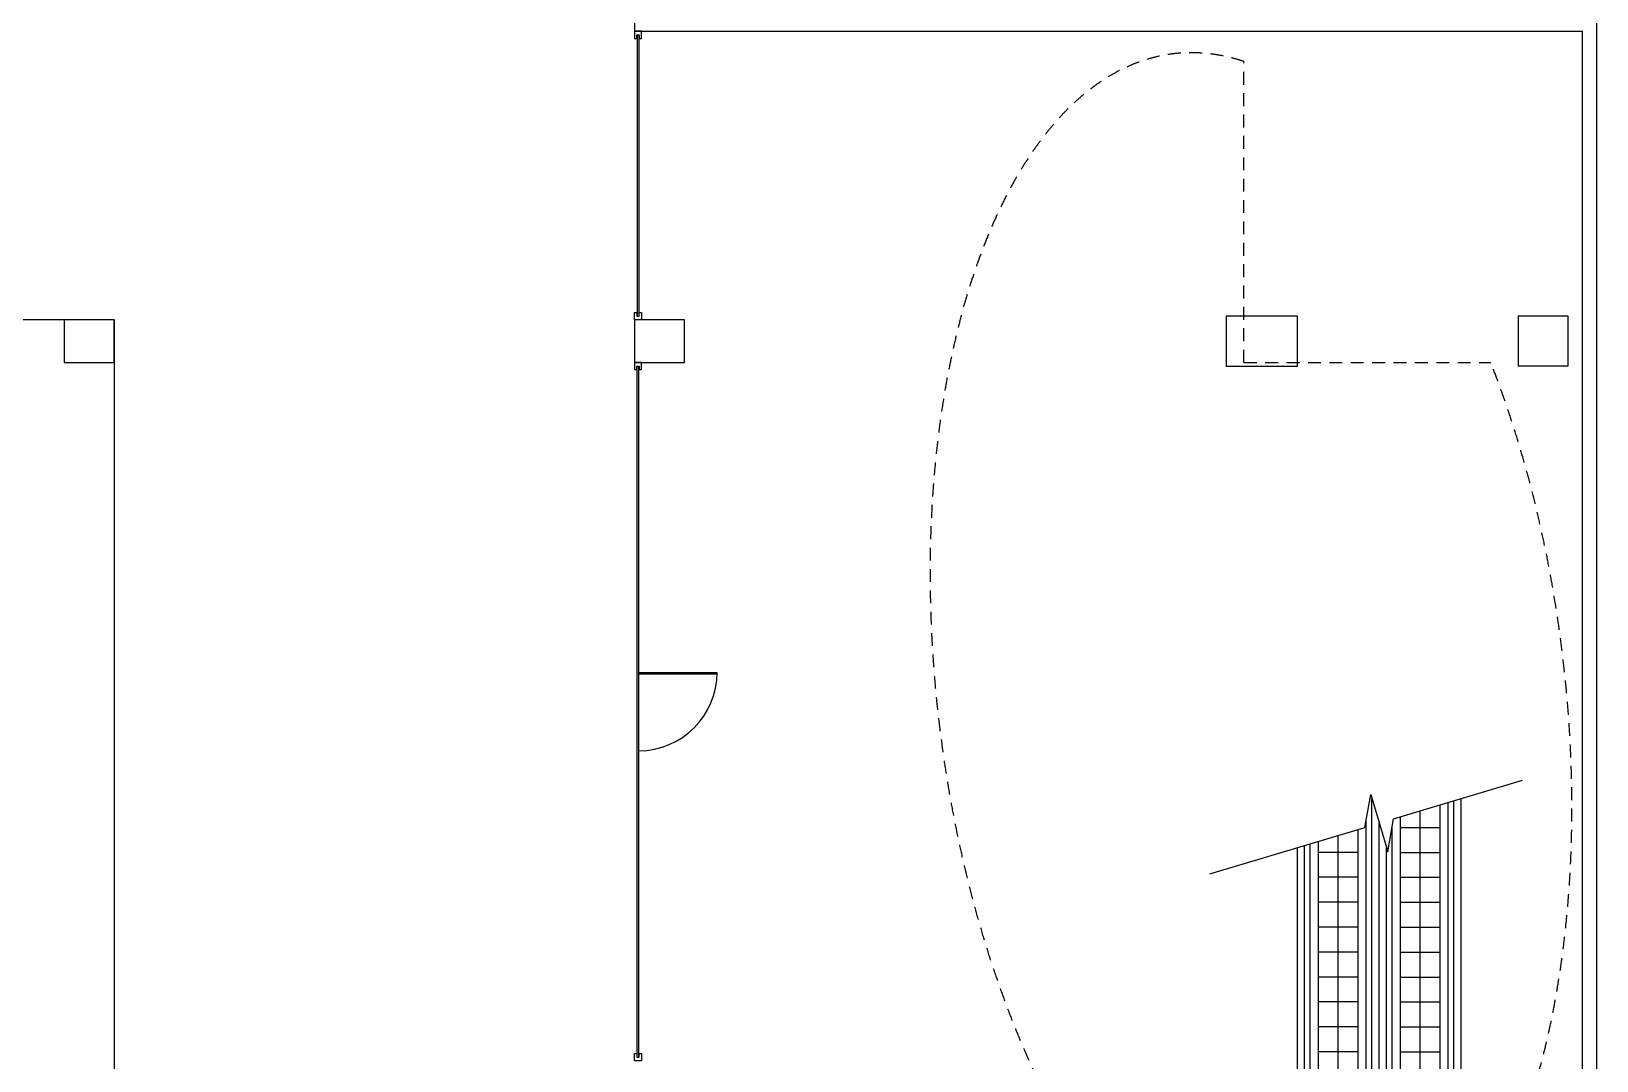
# Model space of a CAD drawing. Header units: millimetres. Extents: x -7718 to 421089, y 87466 to 341395.
# Drawn here: x 371592 to 393553, y 171309 to 185759 of the extents above; entities that cross this region are included whole.
import ezdxf

# ---------------------------------------------------------------- set-up
doc = ezdxf.new("R2010")
doc.units = ezdxf.units.MM
doc.header["$LTSCALE"] = 200
doc.header["$MEASUREMENT"] = 0
doc.linetypes.add('HID', pattern=[5, 3, -2])
doc.layers.add('e-plan', color=9, linetype='CONTINUOUS')

msp = doc.modelspace()

# ---------------------------------------------------------------- linework, layer by layer
at = {"layer": 'e-plan'}
for p, q in [((380053, 191709), (380053, 185759)), ((393553, 171159), (393553, 185959)), ((380053, 185759), (393353, 185759)), ((380088, 185759), (380053, 185759)), ((380053, 185759), (380053, 185659)), ((380053, 185659), (380088, 185659)), ((380118, 185759), (380088, 185759)), ((380088, 185659), (380088, 185709)), ((380088, 185709), (380118, 185709)), ((380093, 185709), (380093, 181759)), ((380113, 185709), (380113, 181759)), ((380153, 185759), (380118, 185759)), ((380118, 185709), (380118, 185659)), ((380118, 185659), (380153, 185659)), ((380153, 185659), (380153, 185759)), ((393353, 171159), (393353, 185759)), ((372753, 181709), (300253, 181709)), ((372753, 181709), (372753, 167909)), ((380053, 181709), (380053, 181809)), ((380053, 181809), (380088, 181809)), ((380088, 181709), (380053, 181709)), ((380088, 181809), (380088, 181759)), ((380088, 181759), (380118, 181759)), ((380118, 181709), (380088, 181709)), ((380118, 181759), (380118, 181809)), ((380118, 181809), (380153, 181809)), ((380153, 181709), (380118, 181709)), ((380153, 181809), (380153, 181709)), ((389353, 181759), (388353, 181759)), ((388353, 181759), (388353, 181059)), ((389353, 181059), (389353, 181759)), ((380088, 181109), (380053, 181109)), ((380053, 181109), (380053, 181009)), ((380053, 181009), (380088, 181009)), ((380118, 181109), (380088, 181109)), ((380088, 181009), (380088, 181059)), ((380088, 181059), (380118, 181059)), ((380093, 171359), (380093, 181059)), ((380113, 171359), (380113, 181059)), ((380153, 181109), (380118, 181109)), ((380118, 181059), (380118, 181009)), ((380118, 181009), (380153, 181009)), ((380153, 181009), (380153, 181109)), ((388353, 181059), (389353, 181059)), ((380113, 176759), (381211, 176759)), ((380113, 176759), (380113, 176739)), ((380113, 176739), (381211, 176739)), ((381211, 176759), (381211, 176739)), ((390301, 174584), (390382, 175047)), ((390301, 174584), (390382, 175047)), ((390382, 175047), (390623, 174242)), ((390382, 175047), (390623, 174242)), ((390704, 174704), (392514, 175247)), ((390704, 174704), (392514, 175247)), ((390400, 164659), (390400, 174986)), ((391078, 165833), (391078, 174816)), ((391355, 165219), (391355, 174900)), ((391470, 164659), (391470, 174934)), ((391550, 164659), (391550, 174958)), ((391653, 164009), (391653, 174989)), ((390320, 164659), (390320, 174691)), ((390503, 164009), (390503, 174644)), ((390623, 174242), (390704, 174704)), ((390623, 174242), (390704, 174704)), ((390685, 164659), (390685, 174597)), ((390800, 165219), (390800, 174733)), ((388126, 173932), (390301, 174584)), ((388126, 173932), (390301, 174584)), ((389650, 165219), (389650, 174389)), ((389928, 165833), (389928, 174472)), ((390205, 165219), (390205, 174555)), ((390800, 174583), (391355, 174583)), ((389353, 164009), (389353, 174300)), ((389455, 164659), (389455, 174330)), ((389535, 164659), (389535, 174354)), ((390205, 174233), (389650, 174233)), ((390605, 164659), (390605, 174302)), ((390800, 174233), (391355, 174233)), ((390205, 173883), (389650, 173883)), ((390800, 173883), (391355, 173883)), ((390205, 173533), (389650, 173533)), ((390800, 173533), (391355, 173533)), ((390205, 173183), (389650, 173183)), ((390800, 173183), (391355, 173183)), ((390205, 172833), (389650, 172833)), ((390800, 172833), (391355, 172833)), ((390205, 172483), (389650, 172483)), ((390800, 172483), (391355, 172483)), ((390205, 172133), (389650, 172133)), ((390800, 172133), (391355, 172133)), ((390205, 171783), (389650, 171783)), ((390800, 171783), (391355, 171783)), ((380053, 171309), (380053, 171409)), ((380053, 171409), (380088, 171409)), ((380088, 171309), (380053, 171309)), ((380088, 171409), (380088, 171359)), ((380088, 171359), (380118, 171359)), ((380118, 171309), (380088, 171309)), ((380118, 171359), (380118, 171409)), ((380118, 171409), (380153, 171409)), ((380153, 171309), (380118, 171309)), ((380153, 171409), (380153, 171309)), ((390205, 171433), (389650, 171433)), ((390800, 171433), (391355, 171433))]:
    msp.add_line(p, q, dxfattribs=at)
at = {"layer": 'e-plan', "linetype": 'HID', "ltscale": 0.3}
for q in [(388603, 185335), (392067, 181109)]:
    msp.add_line((388603, 181109), q, dxfattribs=at)
at = {"layer": 'e-plan', "ltscale": 0.5}
for p, q in [((372753, 181709), (372053, 181709)), ((372053, 181709), (372053, 181109)), ((372753, 181109), (372753, 181709)), ((380753, 181709), (380053, 181709)), ((380053, 181709), (380053, 181109)), ((380753, 181109), (380753, 181709)), ((393153, 181761), (392453, 181761)), ((392453, 181761), (392453, 181061)), ((393153, 181061), (393153, 181761)), ((372053, 181109), (372753, 181109)), ((380053, 181109), (380753, 181109)), ((392453, 181061), (393153, 181061))]:
    msp.add_line(p, q, dxfattribs=at)
at = {"layer": 'e-plan'}
msp.add_arc((380113, 176759), 1100, 270, 359.9999, dxfattribs=at)
at = {"layer": 'e-plan', "linetype": 'HID', "ltscale": 0.3}
for points, knots in [([(388603, 185335), (388522, 185362), (388442, 185384), (388263, 185424), (388164, 185439), (387967, 185457), (387869, 185460), (387674, 185451), (387578, 185440), (387383, 185404), (387285, 185379), (387090, 185314), (386994, 185275), (386804, 185182), (386710, 185128), (386526, 185007), (386435, 184939), (386257, 184790), (386169, 184708), (385999, 184531), (385916, 184436), (385753, 184233), (385675, 184125), (385522, 183896), (385448, 183775), (385305, 183521), (385237, 183388), (385105, 183111), (385043, 182967), (384923, 182668), (384866, 182513), (384760, 182194), (384709, 182029), (384616, 181691), (384572, 181517), (384492, 181162), (384455, 180980), (384389, 180609), (384360, 180421), (384309, 180036), (384286, 179841), (384250, 179446), (384235, 179245), (384213, 178840), (384206, 178636), (384199, 178223), (384200, 178015), (384208, 177598), (384216, 177388), (384240, 176966), (384255, 176755), (384293, 176333), (384316, 176122), (384370, 175700), (384400, 175490), (384468, 175072), (384505, 174864), (384587, 174451), (384631, 174246), (384727, 173840), (384778, 173639), (384887, 173242), (384944, 173047), (385066, 172661), (385130, 172472), (385264, 172099), (385333, 171917), (385478, 171560), (385554, 171385), (385709, 171045), (385790, 170879), (385955, 170557), (386040, 170402), (386215, 170100), (386304, 169955), (386487, 169675), (386580, 169540), (386769, 169284), (386866, 169161), (387061, 168929), (387160, 168819), (387361, 168613), (387462, 168516), (387667, 168336), (387769, 168252), (387976, 168100), (388080, 168030), (388289, 167906), (388393, 167850), (388518, 167793), (388538, 167784), (388558, 167775)], [2.913167, 2.913167, 2.913167, 2.913167, 2.967448, 2.967448, 3.035182, 3.035182, 3.102916, 3.102916, 3.17065, 3.17065, 3.241039, 3.241039, 3.311427, 3.311427, 3.381816, 3.381816, 3.452205, 3.452205, 3.522593, 3.522593, 3.592982, 3.592982, 3.663371, 3.663371, 3.73376, 3.73376, 3.804148, 3.804148, 3.874537, 3.874537, 3.944926, 3.944926, 4.015314, 4.015314, 4.085703, 4.085703, 4.156092, 4.156092, 4.226481, 4.226481, 4.296869, 4.296869, 4.367258, 4.367258, 4.437647, 4.437647, 4.508035, 4.508035, 4.578424, 4.578424, 4.648813, 4.648813, 4.719202, 4.719202, 4.78959, 4.78959, 4.859979, 4.859979, 4.930368, 4.930368, 5.000756, 5.000756, 5.071145, 5.071145, 5.141534, 5.141534, 5.211923, 5.211923, 5.282311, 5.282311, 5.3527, 5.3527, 5.423089, 5.423089, 5.493477, 5.493477, 5.563866, 5.563866, 5.634255, 5.634255, 5.704644, 5.704644, 5.775032, 5.775032, 5.845421, 5.845421, 5.91581, 5.91581, 5.986198, 5.986198, 5.999623, 5.999623, 5.999623, 5.999623]), ([(392729, 171109), (392730, 171110), (392730, 171112), (392776, 171276), (392819, 171442), (392898, 171782), (392934, 171956), (392999, 172310), (393029, 172491), (393081, 172858), (393104, 173045), (393143, 173423), (393159, 173614), (393184, 174002), (393193, 174198), (393204, 174593), (393206, 174792), (393203, 175192), (393198, 175394), (393181, 175798), (393169, 176001), (393138, 176407), (393119, 176610), (393074, 177016), (393049, 177219), (392990, 177623), (392958, 177825), (392887, 178225), (392848, 178424), (392763, 178819), (392718, 179015), (392621, 179402), (392569, 179594), (392460, 179972), (392403, 180159), (392282, 180526), (392219, 180706), (392125, 180959), (392096, 181034), (392067, 181109)], [0.866942, 0.866942, 0.866942, 0.866942, 0.867699, 0.867699, 0.935433, 0.935433, 1.003167, 1.003167, 1.070901, 1.070901, 1.138635, 1.138635, 1.206368, 1.206368, 1.274102, 1.274102, 1.341836, 1.341836, 1.40957, 1.40957, 1.477304, 1.477304, 1.545038, 1.545038, 1.612772, 1.612772, 1.680505, 1.680505, 1.748239, 1.748239, 1.815973, 1.815973, 1.883707, 1.883707, 1.951441, 1.951441, 2.019175, 2.019175, 2.048104, 2.048104, 2.048104, 2.048104])]:
    msp.add_open_spline(points, degree=3, knots=knots, dxfattribs=at)

doc.saveas('drawing.dxf')
